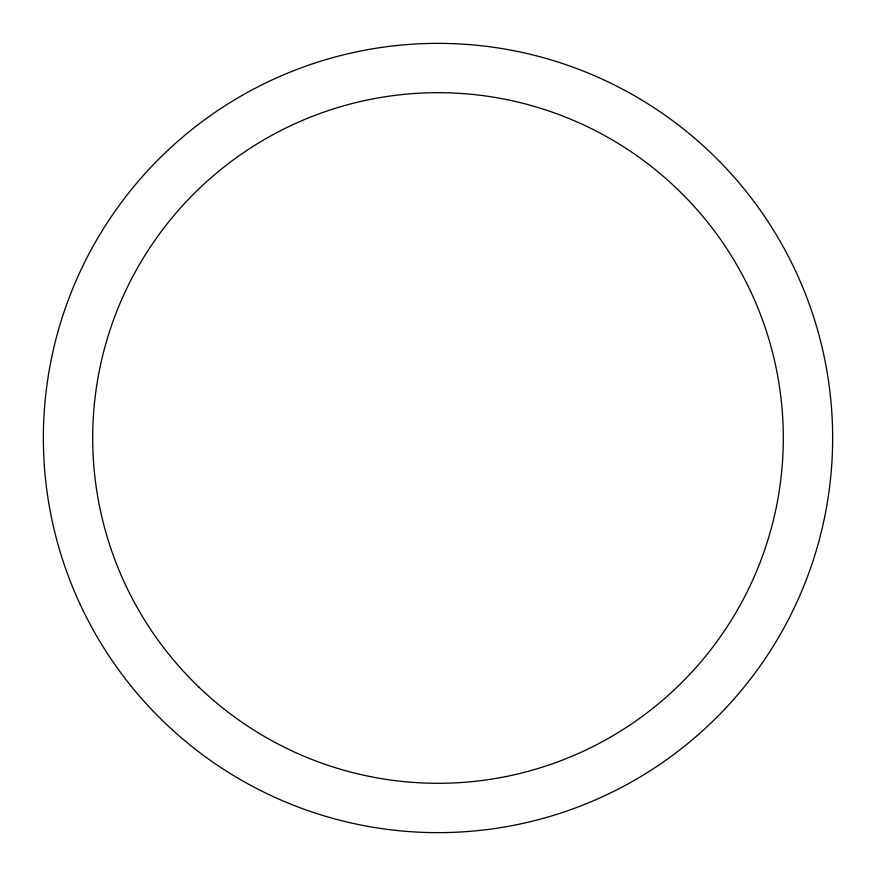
<?xml version="1.0" encoding="UTF-8"?>
<svg xmlns="http://www.w3.org/2000/svg" width="876" height="876" viewBox="0 0 876 876"><rect width="100%" height="100%" fill="white"/><g stroke="black" fill="none" stroke-linecap="round" stroke-linejoin="round"><path stroke-width="1.31" d="M198.885 687.112A345.308 345.308 0 0 0 773.3 520.53A345.308 345.308 0 0 0 341.815 106.357A345.308 345.308 0 0 0 198.885 687.112M172.397 729.883A394.638 394.638 0 0 0 823.582 522.074A394.638 394.638 0 0 0 318.021 62.043A394.638 394.638 0 0 0 172.397 729.883"/></g></svg>
